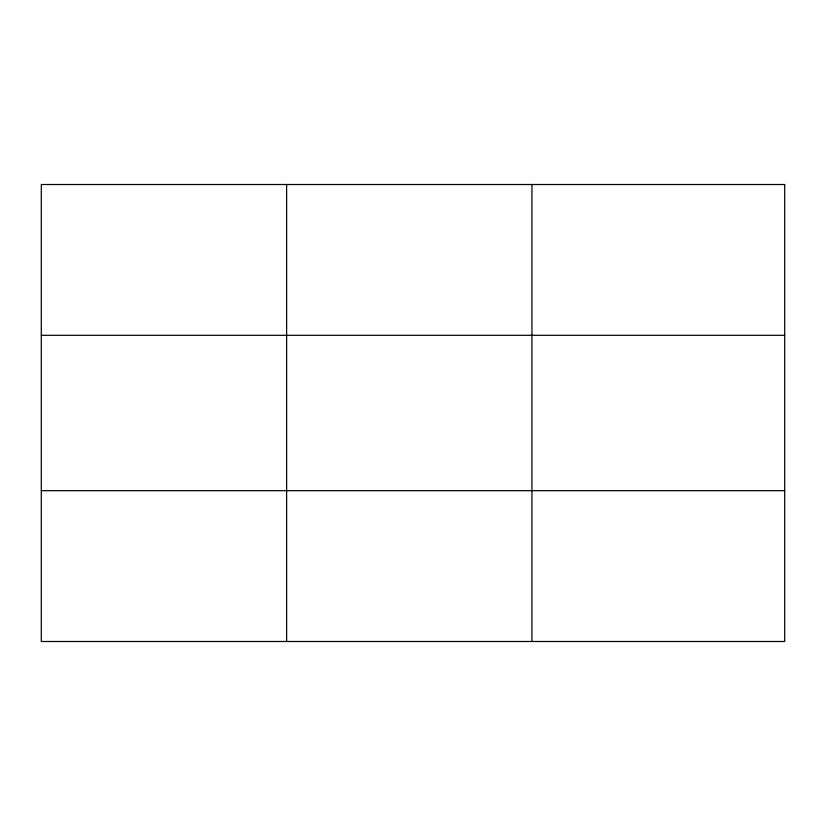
<?xml version="1.0" encoding="UTF-8"?>
<svg xmlns="http://www.w3.org/2000/svg" width="826" height="826" viewBox="0 0 826 826"><rect width="100%" height="100%" fill="white"/><g stroke="black" fill="none" stroke-linecap="round" stroke-linejoin="round"><path stroke-width="1.24" d="M286.622 184.508L286.622 641.492M531.944 184.508L531.944 641.492M41.3 335.315L784.7 335.315M41.3 490.685L784.7 490.685M784.7 184.508L784.7 641.492L41.3 641.492L41.3 184.508L784.7 184.508"/></g></svg>
